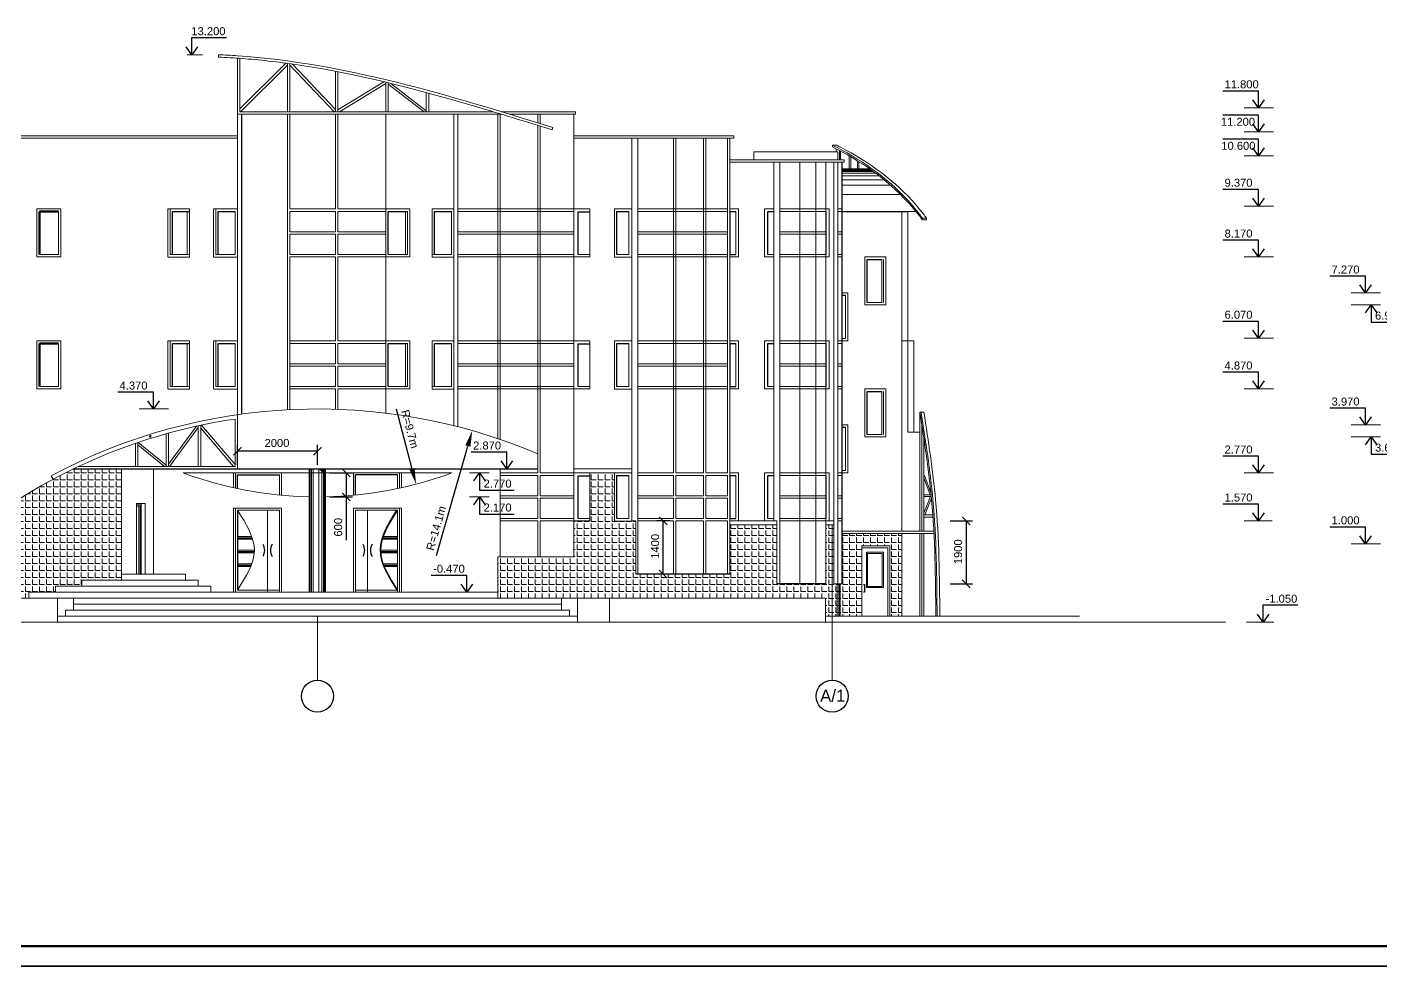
# Model space of a CAD drawing. Header units: millimetres. Extents: x -273 to 3634, y 3015 to 4572.
# Drawn here: x -72.1 to 266.4, y 3976.2 to 4212.7 of the extents above; entities that cross this region are included whole.
import ezdxf

# ---------------------------------------------------------------- set-up
doc = ezdxf.new("R2010")
doc.units = ezdxf.units.MM
doc.layers.add('@', color=250, linetype='Continuous', lineweight=60)
doc.styles.get("Standard").update_dxf_attribs({"font": 'arial.ttf', "height": 2})
doc.dimstyles.new('ISO-25', dxfattribs={"dimtxt": 2, "dimasz": 2, "dimexe": 1.6, "dimexo": 1, "dimgap": 1, "dimtad": 1, "dimdsep": 46, "dimtxsty": 'Standard', "dimblk": 'ARCHTICK', "dimcen": 2, "dimadec": 0, "dimazin": 0, "dimtfac": 1, "dimtmove": 0, "dimatfit": 3, "dimfxl": 1, "dimarcsym": 0})
pattern_1 = [(0, (-402.5253, 3013.3849), (0, 1.74625), [1.27, -0.47625]), (90, (-402.5253, 3013.3849), (-1.74625, 1e-16), [1.27, -0.47625])]

# ---------------------------------------------------------------- blocks, each defined once
blk = doc.blocks.new('_ArchTick')
at = {"color": 0, "linetype": 'ByBlock', "lineweight": 15, "const_width": 0.15}
blk.add_lwpolyline([(-0.5, -0.5), (0.5, 0.5)], dxfattribs=at)
blk = doc.blocks.new('*D56')
at = {"layer": '@', "color": 0, "lineweight": -2, "transparency": 16777216}
for p, q in [((-19.48, 4103.25), (-19.48, 4108.3)), ((0.52, 4106.7), (-19.48, 4106.7)), ((0.52, 4103.25), (0.52, 4108.3))]:
    blk.add_line(p, q, dxfattribs=at)
at = {"layer": 'Defpoints', "color": 0, "lineweight": 15, "transparency": 16777216}
for p in [(-19.48, 4106.7), (-19.48, 4102.25), (0.52, 4102.25)]:
    blk.add_point(p, dxfattribs=at)
at = {"layer": '@', "color": 0, "lineweight": -2, "transparency": 16777216, "xscale": 2, "yscale": 2, "zscale": 2, "rotation": 180}
blk.add_blockref('_ArchTick', (-19.48, 4106.7), dxfattribs=at)
at = {"layer": '@', "color": 0, "lineweight": -2, "transparency": 16777216, "xscale": 2, "yscale": 2, "zscale": 2}
blk.add_blockref('_ArchTick', (0.52, 4106.7), dxfattribs=at)
at = {"layer": '@', "color": 0, "lineweight": 15, "transparency": 16777216, "insert": (-9.59, 4108.73), "char_height": 2, "attachment_point": 5}
blk.add_mtext('2000', dxfattribs=at)
blk = doc.blocks.new('*D57')
at = {"layer": '@', "color": 0, "lineweight": -2, "transparency": 16777216}
for p, q in [((158.73, 4089.25), (164.31, 4089.25)), ((162.71, 4089.25), (162.71, 4073.55)), ((158.73, 4073.55), (164.31, 4073.55))]:
    blk.add_line(p, q, dxfattribs=at)
at = {"layer": 'Defpoints', "color": 0, "lineweight": 15, "transparency": 16777216}
for p in [(157.73, 4089.25), (157.73, 4073.55), (162.71, 4073.55)]:
    blk.add_point(p, dxfattribs=at)
at = {"layer": '@', "color": 0, "lineweight": -2, "transparency": 16777216, "xscale": 2, "yscale": 2, "zscale": 2}
for p, rotation in [((162.71, 4089.25), 90), ((162.71, 4073.55), 270)]:
    blk.add_blockref('_ArchTick', p, dxfattribs=dict(at, rotation=rotation))
at = {"layer": '@', "color": 0, "lineweight": 15, "transparency": 16777216, "insert": (160.69, 4081.54), "char_height": 2, "attachment_point": 5, "rotation": 90}
blk.add_mtext('1900', dxfattribs=at)
blk = doc.blocks.new('*D58')
at = {"layer": '@', "color": 0, "lineweight": -2, "transparency": 16777216}
for p, q in [((88.52, 4089.25), (85.36, 4089.25)), ((86.96, 4075.95), (86.96, 4089.25)), ((88.52, 4075.95), (85.36, 4075.95))]:
    blk.add_line(p, q, dxfattribs=at)
at = {"layer": 'Defpoints', "color": 0, "lineweight": 15, "transparency": 16777216}
for p in [(86.96, 4089.25), (89.52, 4089.25), (89.52, 4075.95)]:
    blk.add_point(p, dxfattribs=at)
at = {"layer": '@', "color": 0, "lineweight": -2, "transparency": 16777216, "xscale": 2, "yscale": 2, "zscale": 2}
for p, rotation in [((86.96, 4089.25), 90), ((86.96, 4075.95), 270)]:
    blk.add_blockref('_ArchTick', p, dxfattribs=dict(at, rotation=rotation))
at = {"layer": '@', "color": 0, "lineweight": 15, "transparency": 16777216, "insert": (84.94, 4082.89), "char_height": 2, "attachment_point": 5, "rotation": 90}
blk.add_mtext('1400', dxfattribs=at)
blk = doc.blocks.new('*D59')
at = {"layer": '@', "color": 0, "lineweight": -2, "transparency": 16777216}
for p, q in [((3.52, 4101.25), (9.33, 4101.25)), ((7.73, 4101.25), (7.73, 4095.27)), ((3.52, 4095.27), (9.33, 4095.27)), ((7.73, 4095.27), (7.73, 4084.46))]:
    blk.add_line(p, q, dxfattribs=at)
at = {"layer": 'Defpoints', "color": 0, "lineweight": 15, "transparency": 16777216}
for p in [(2.52, 4101.25), (7.73, 4101.25), (2.52, 4095.27)]:
    blk.add_point(p, dxfattribs=at)
at = {"layer": '@', "color": 0, "lineweight": -2, "transparency": 16777216, "xscale": 2, "yscale": 2, "zscale": 2}
for p, rotation in [((7.73, 4101.25), 90), ((7.73, 4095.27), 270)]:
    blk.add_blockref('_ArchTick', p, dxfattribs=dict(at, rotation=rotation))
at = {"layer": '@', "color": 0, "lineweight": 15, "transparency": 16777216, "insert": (5.71, 4087.67), "char_height": 2, "attachment_point": 5, "rotation": 90}
blk.add_mtext('600', dxfattribs=at)
blk = doc.blocks.new('*D60')
at = {"layer": '@', "color": 0, "lineweight": -2, "transparency": 16777216}
blk.add_line((20.23, 4117.25), (24.16, 4102.3), dxfattribs=at)
at = {"layer": '@', "color": 0, "lineweight": 15, "transparency": 16777216}
blk.add_solid([(24.8, 4102.47), (23.51, 4102.13), (25.18, 4098.43)], dxfattribs=at)
at = {"layer": 'Defpoints', "color": 0, "lineweight": 15, "transparency": 16777216}
for p in [(0.52, 4192.25), (25.18, 4098.43)]:
    blk.add_point(p, dxfattribs=at)
at = {"layer": '@', "color": 0, "lineweight": 15, "transparency": 16777216, "insert": (23.64, 4112.22), "char_height": 2, "attachment_point": 5, "rotation": 284.725}
blk.add_mtext('R=9.7m', dxfattribs=at)
blk = doc.blocks.new('*D61')
at = {"layer": '@', "color": 0, "lineweight": -2, "transparency": 16777216}
blk.add_line((30.32, 4080.63), (38.13, 4107.98), dxfattribs=at)
at = {"layer": '@', "color": 0, "lineweight": 15, "transparency": 16777216}
blk.add_solid([(37.49, 4108.16), (38.77, 4107.8), (39.23, 4111.83)], dxfattribs=at)
at = {"layer": 'Defpoints', "color": 0, "lineweight": 15, "transparency": 16777216}
for p in [(39.23, 4111.83), (0.52, 3976.25)]:
    blk.add_point(p, dxfattribs=at)
at = {"layer": '@', "color": 0, "lineweight": 15, "transparency": 16777216, "insert": (30.18, 4087.44), "char_height": 2, "attachment_point": 5, "rotation": 74.0658}
blk.add_mtext('R=14.1m', dxfattribs=at)

msp = doc.modelspace()

# ---------------------------------------------------------------- hatches: boundary and pattern name
at = {"layer": '@', "lineweight": 15}
h = msp.add_hatch(dxfattribs=at)
h.set_pattern_fill('ANGLE', color=0, scale=0.25, style=0)
h.set_pattern_definition(pattern_1)
h.paths.add_polyline_path([(-64.995, 4072.945), (-58.343, 4072.945), (-58.343, 4074.445), (-48.48, 4074.445), (-48.48, 4102.245), (-60.505, 4102.245, 0.0642343), (-90.483, 4082.634), (-90.483, 4090.621, 0.0239454), (-98.483, 4082.168), (-98.483, 4091.169, 0.020428), (-104.483, 4083.256), (-104.483, 4069.945), (-71.646, 4069.945), (-71.646, 4071.445), (-64.995, 4071.445)])
h = msp.add_hatch(color=0, dxfattribs=at)
edge = h.paths.add_edge_path()
edge.add_line((-1.28, 4102.245), (-1.48, 4102.245))
edge.add_line((-1.48, 4102.245), (-1.48, 4101.948))
edge.add_spline(control_points=[(-1.48, 4101.948), (-1.413, 4101.97), (-1.346, 4101.991), (-1.28, 4102.012)], knot_values=[0.4152821, 0.4152821, 0.4152821, 0.4152821, 0.6119041, 0.6119041, 0.6119041, 0.6119041], degree=3, periodic=0)
edge.add_line((-1.28, 4102.012), (-1.28, 4102.245))
edge = h.paths.add_edge_path()
edge.add_spline(control_points=[(-1.28, 4102.012), (-1.18, 4102.043), (-1.079, 4102.073), (-0.98, 4102.101)], knot_values=[0.6119041, 0.6119041, 0.6119041, 0.6119041, 0.9085958, 0.9085958, 0.9085958, 0.9085958], degree=3, periodic=0)
edge.add_line((-0.98, 4102.101), (-0.98, 4102.245))
edge.add_line((-0.98, 4102.245), (-1.28, 4102.245))
edge.add_line((-1.28, 4102.245), (-1.28, 4102.012))
edge = h.paths.add_edge_path()
edge.add_spline(control_points=[(-0.98, 4102.101), (-0.755, 4102.163), (-0.532, 4102.214), (-0.314, 4102.245)], knot_values=[0.9085958, 0.9085958, 0.9085958, 0.9085958, 1.5795492, 1.5795492, 1.5795492, 1.5795492], degree=3, periodic=0)
edge.add_line((-0.314, 4102.245), (-0.98, 4102.245))
edge.add_line((-0.98, 4102.245), (-0.98, 4102.101))
edge = h.paths.add_edge_path()
edge.add_spline(control_points=[(0.52, 4102.245), (1.06, 4102.15), (1.55, 4101.834), (2.02, 4101.427)], knot_values=[2.4636967, 2.4636967, 2.4636967, 2.4636967, 4.2491977, 4.2491977, 4.2491977, 4.2491977], degree=3, periodic=0)
edge.add_line((2.02, 4101.427), (2.02, 4102.245))
edge.add_line((2.02, 4102.245), (0.52, 4102.245))
edge = h.paths.add_edge_path()
edge.add_spline(control_points=[(2.02, 4101.427), (2.121, 4101.339), (2.221, 4101.248), (2.32, 4101.153)], knot_values=[4.2491977, 4.2491977, 4.2491977, 4.2491977, 4.6326566, 4.6326566, 4.6326566, 4.6326566], degree=3, periodic=0)
edge.add_line((2.32, 4101.153), (2.32, 4102.245))
edge.add_line((2.32, 4102.245), (2.02, 4102.245))
edge.add_line((2.02, 4102.245), (2.02, 4101.427))
edge = h.paths.add_edge_path()
edge.add_spline(control_points=[(2.32, 4101.153), (2.387, 4101.089), (2.454, 4101.024), (2.52, 4100.958)], knot_values=[4.6326566, 4.6326566, 4.6326566, 4.6326566, 4.8913365, 4.8913365, 4.8913365, 4.8913365], degree=3, periodic=0)
edge.add_line((2.52, 4100.958), (2.52, 4102.245))
edge.add_line((2.52, 4102.245), (2.32, 4102.245))
edge.add_line((2.32, 4102.245), (2.32, 4101.153))
h = msp.add_hatch(dxfattribs=at)
h.set_pattern_fill('ANGLE', color=0, scale=0.25, style=0)
h.set_pattern_definition(pattern_1)
h.paths.add_polyline_path([(80.086, 4089.245), (79.12, 4089.245), (79.12, 4089.169), (74.791, 4089.169), (74.791, 4089.845), (74.791, 4101.245), (68.62, 4101.245), (68.62, 4100.545), (68.62, 4089.845), (68.62, 4089.245), (64.62, 4089.245), (64.62, 4080.245), (45.62, 4080.245), (45.62, 4069.945), (127.52, 4069.945), (127.52, 4065.445), (129.192, 4065.445), (129.192, 4073.545), (129.192, 4088.245), (127.62, 4088.245), (127.62, 4073.545), (116.12, 4073.545), (115.356, 4073.545), (115.356, 4088.245), (114.62, 4088.245), (112.322, 4088.245), (105.783, 4088.245), (103.62, 4088.245), (103.62, 4075.945), (80.62, 4075.945), (80.086, 4075.945)])
h.paths.add_polyline_path([(130.494, 4073.545), (129.62, 4073.545), (129.62, 4088.245), (129.192, 4088.245), (129.192, 4073.545), (129.192, 4065.445), (130.494, 4065.445)])
h.paths.add_polyline_path([(130.877, 4073.545), (130.494, 4073.545), (130.494, 4065.445), (130.877, 4065.445)])
h.paths.add_polyline_path([(131.043, 4073.545), (130.877, 4073.545), (130.877, 4065.445), (131.043, 4065.445)])
h.paths.add_polyline_path([(131.143, 4073.545), (131.043, 4073.545), (131.043, 4065.445), (131.143, 4065.445)])
h = msp.add_hatch(dxfattribs=at)
h.set_pattern_fill('ANGLE', color=0, scale=0.25, style=0)
h.set_pattern_definition(pattern_1)
h.paths.add_polyline_path([(146.62, 4086.126), (131.62, 4086.126), (131.62, 4073.545), (131.143, 4073.545), (131.143, 4065.445), (136.62, 4065.445), (136.62, 4082.984), (143.62, 4082.984), (143.62, 4065.445), (146.62, 4065.445)])

# ---------------------------------------------------------------- linework, layer by layer
at = {"layer": '@', "color": 0, "lineweight": 15}
for p, q in [((-28.206, 4205.819), (-32.046, 4205.819)), ((-24.223, 4205.819), (-24.223, 4205.219)), ((-19.48, 4190.945), (-19.48, 4204.943)), ((-18.88, 4191.545), (-18.88, 4204.901)), ((-18.88, 4192.247), (-7.344, 4203.702)), ((-6.98, 4191.545), (-6.98, 4203.652)), ((-6.38, 4191.545), (-6.38, 4203.57)), ((-18.674, 4191.545), (-6.98, 4203.157)), ((-6.38, 4203.213), (4.676, 4191.545)), ((-5.722, 4203.477), (5.02, 4192.14)), ((5.02, 4191.545), (5.02, 4201.672)), ((5.62, 4191.545), (5.62, 4201.556)), ((5.62, 4192.046), (17.091, 4199.067)), ((6.014, 4191.545), (17.62, 4198.649)), ((17.62, 4191.545), (17.62, 4198.941)), ((18.22, 4191.545), (18.22, 4198.796)), ((18.22, 4198.449), (27.213, 4191.545)), ((18.838, 4198.646), (27.743, 4191.81)), ((27.743, 4191.545), (27.743, 4196.358)), ((28.343, 4191.545), (28.343, 4196.196)), ((-19.48, 4190.945), (46.497, 4190.945)), ((-19.48, 4115.82), (-19.48, 4190.945)), ((-18.88, 4191.545), (44.511, 4191.545)), ((-6.98, 4117.046), (-6.98, 4190.945)), ((-6.38, 4167.245), (-6.38, 4190.945)), ((5.02, 4167.245), (5.02, 4190.945)), ((5.62, 4167.245), (5.62, 4190.945)), ((17.62, 4116.205), (17.62, 4190.945)), ((34.62, 4190.945), (34.62, 4113.06)), ((35.62, 4190.945), (35.62, 4112.807)), ((45.62, 4190.945), (45.62, 4109.838)), ((46.22, 4190.945), (46.22, 4109.634)), ((46.586, 4191.545), (64.998, 4191.545)), ((48.559, 4190.945), (64.998, 4190.945)), ((55.62, 4190.945), (55.62, 4188.773)), ((56.22, 4190.945), (56.22, 4188.587)), ((64.62, 4190.945), (64.62, 4089.245)), ((64.998, 4190.945), (64.998, 4191.545)), ((239.539, 4192.545), (232.204, 4192.545)), ((55.62, 4188.145), (55.62, 4101.245)), ((56.22, 4187.959), (56.22, 4101.245)), ((59.375, 4187.609), (59.183, 4187.041)), ((-130.016, 4185.545), (-19.48, 4185.545)), ((-130.016, 4184.945), (-19.48, 4184.945)), ((64.62, 4185.545), (104.62, 4185.545)), ((104.62, 4184.945), (64.62, 4184.945)), ((79.12, 4089.245), (79.12, 4184.945)), ((80.62, 4075.945), (80.62, 4184.945)), ((89.52, 4184.945), (89.52, 4101.245)), ((90.12, 4184.945), (90.12, 4101.245)), ((97.02, 4184.945), (97.02, 4101.245)), ((97.62, 4184.945), (97.62, 4101.245)), ((103.02, 4184.945), (103.02, 4101.245)), ((103.62, 4184.945), (103.62, 4089.245)), ((104.62, 4185.545), (104.62, 4184.945)), ((239.539, 4186.545), (232.204, 4186.545)), ((130.62, 4181.545), (109.62, 4181.545)), ((109.62, 4181.545), (109.62, 4179.545)), ((129.317, 4182.751), (129.317, 4183.174)), ((129.317, 4183.174), (130.334, 4183.174)), ((130.23, 4181.545), (130.23, 4182.279)), ((130.62, 4179.545), (130.62, 4181.545)), ((130.998, 4179.545), (130.998, 4181.877)), ((131.312, 4179.545), (131.312, 4181.711)), ((133.459, 4180.52), (133.459, 4177.297)), ((133.84, 4180.299), (133.84, 4177.297)), ((239.539, 4180.545), (232.204, 4180.545)), ((103.62, 4179.545), (131.62, 4179.545)), ((103.62, 4178.945), (131.62, 4178.945)), ((114.62, 4178.945), (114.62, 4089.245)), ((116.12, 4178.945), (116.12, 4073.545)), ((121.12, 4178.945), (121.12, 4073.545)), ((125.12, 4178.945), (125.12, 4073.545)), ((127.62, 4178.945), (127.62, 4073.545)), ((129.62, 4178.945), (129.62, 4073.545)), ((130.62, 4178.945), (130.62, 4073.545)), ((131.62, 4179.545), (132.242, 4179.545)), ((131.62, 4178.945), (132.242, 4178.945)), ((131.62, 4177.241), (138.605, 4177.241)), ((131.62, 4177.183), (138.687, 4177.183)), ((131.62, 4177.088), (138.822, 4177.088)), ((131.62, 4176.983), (138.97, 4176.983)), ((131.62, 4176.84), (139.17, 4176.84)), ((131.62, 4176.59), (139.515, 4176.59)), ((132.242, 4179.545), (132.242, 4178.945)), ((135.499, 4179.297), (135.499, 4177.297)), ((135.88, 4179.058), (135.88, 4177.297)), ((131.62, 4176.208), (140.034, 4176.208)), ((131.62, 4175.549), (140.905, 4175.549)), ((131.62, 4174.55), (142.166, 4174.55)), ((131.62, 4173.17), (143.802, 4173.17)), ((131.62, 4170.879), (146.269, 4170.879)), ((-69.586, 4155.245), (-69.586, 4167.245)), ((-69.586, 4167.245), (-63.586, 4167.245)), ((-64.186, 4155.845), (-64.186, 4166.645)), ((-63.586, 4155.245), (-63.586, 4167.245)), ((-36.88, 4155.245), (-36.88, 4167.245)), ((-36.88, 4167.245), (-31.48, 4167.245)), ((-36.88, 4167.245), (-31.48, 4167.245)), ((-36.28, 4155.845), (-36.28, 4167.245)), ((-32.08, 4155.845), (-32.08, 4166.645)), ((-31.48, 4167.245), (-31.48, 4155.169)), ((-25.48, 4167.245), (-19.48, 4167.245)), ((-25.48, 4167.245), (-19.48, 4167.245)), ((-25.48, 4155.245), (-25.48, 4167.245)), ((-24.88, 4155.845), (-24.88, 4167.245)), ((-20.08, 4155.845), (-20.08, 4166.645)), ((-6.38, 4167.245), (5.02, 4167.245)), ((-6.38, 4166.645), (5.02, 4166.645)), ((-6.38, 4161.545), (-6.38, 4166.645)), ((5.02, 4161.545), (5.02, 4166.645)), ((5.62, 4167.245), (17.62, 4167.245)), ((5.62, 4166.645), (17.62, 4166.645)), ((5.62, 4161.545), (5.62, 4166.645)), ((17.62, 4167.245), (23.62, 4167.245)), ((22.576, 4166.645), (22.576, 4155.845)), ((23.02, 4155.845), (23.02, 4166.645)), ((23.62, 4155.245), (23.62, 4167.245)), ((29.22, 4155.845), (29.22, 4167.245)), ((29.22, 4167.245), (34.62, 4167.245)), ((29.22, 4167.245), (34.62, 4167.245)), ((34.02, 4155.845), (34.02, 4166.645)), ((35.62, 4167.245), (64.62, 4167.245)), ((35.62, 4166.645), (64.62, 4166.645)), ((64.62, 4167.245), (68.62, 4167.245)), ((68.62, 4166.545), (68.62, 4167.245)), ((68.62, 4155.845), (68.62, 4166.545)), ((74.791, 4155.845), (74.791, 4167.245)), ((74.791, 4167.245), (79.12, 4167.245)), ((74.791, 4167.245), (79.12, 4167.245)), ((78.411, 4166.645), (78.411, 4155.845)), ((80.62, 4167.245), (103.02, 4167.245)), ((80.62, 4166.645), (103.02, 4166.645)), ((103.62, 4167.245), (105.783, 4167.245)), ((105.096, 4166.645), (105.096, 4155.845)), ((105.783, 4167.245), (105.783, 4155.245)), ((112.322, 4167.245), (112.322, 4155.245)), ((114.62, 4167.245), (112.322, 4167.245)), ((127.62, 4167.245), (116.12, 4167.245)), ((127.62, 4166.645), (116.12, 4166.645)), ((127.62, 4167.245), (128.444, 4167.245)), ((128.444, 4167.245), (128.444, 4155.245)), ((131.62, 4167.245), (130.62, 4167.245)), ((131.62, 4166.645), (130.62, 4166.645)), ((131.62, 4166.645), (146.62, 4166.645)), ((146.62, 4166.645), (146.62, 4086.726)), ((146.62, 4166.645), (148.12, 4166.645)), ((148.12, 4166.645), (148.12, 4134.245)), ((148.12, 4166.645), (150.12, 4166.645)), ((239.539, 4167.945), (232.204, 4167.945)), ((151.777, 4164.525), (151.777, 4164.948)), ((151.777, 4164.948), (152.794, 4164.948)), ((152.794, 4164.525), (151.777, 4164.525)), ((152.794, 4164.948), (152.794, 4164.525)), ((-6.38, 4161.545), (5.02, 4161.545)), ((-6.38, 4160.945), (5.02, 4160.945)), ((-6.38, 4155.845), (-6.38, 4160.945)), ((5.02, 4155.845), (5.02, 4160.945)), ((5.62, 4161.545), (17.62, 4161.545)), ((5.62, 4160.945), (17.62, 4160.945)), ((5.62, 4155.845), (5.62, 4160.945)), ((35.62, 4161.545), (64.62, 4161.545)), ((35.62, 4160.945), (64.62, 4160.945)), ((80.62, 4161.545), (103.02, 4161.545)), ((80.62, 4160.945), (103.02, 4160.945)), ((116.12, 4161.545), (127.62, 4161.545)), ((116.12, 4160.945), (127.62, 4160.945)), ((130.62, 4161.545), (131.62, 4161.545)), ((130.62, 4160.945), (131.62, 4160.945)), ((-69.586, 4155.245), (-63.586, 4155.245)), ((-68.986, 4155.845), (-64.186, 4155.845)), ((-36.88, 4155.169), (-31.48, 4155.169)), ((-36.28, 4155.845), (-31.48, 4155.845)), ((-25.48, 4155.169), (-19.48, 4155.169)), ((-24.88, 4155.845), (-20.08, 4155.845)), ((-6.38, 4155.845), (5.02, 4155.845)), ((-6.38, 4117.077), (-6.38, 4155.245)), ((-6.38, 4155.245), (5.02, 4155.245)), ((5.02, 4134.245), (5.02, 4155.245)), ((5.62, 4155.845), (17.62, 4155.845)), ((5.62, 4155.245), (17.62, 4155.245)), ((5.62, 4134.245), (5.62, 4155.245)), ((17.62, 4155.245), (23.62, 4155.245)), ((18.22, 4155.845), (23.02, 4155.845)), ((29.22, 4155.845), (34.02, 4155.845)), ((29.22, 4155.845), (29.22, 4155.169)), ((29.22, 4155.169), (34.62, 4155.169)), ((35.62, 4155.845), (64.62, 4155.845)), ((35.62, 4155.245), (64.62, 4155.245)), ((64.62, 4155.245), (68.62, 4155.245)), ((68.62, 4155.845), (65.62, 4155.845)), ((68.62, 4155.845), (68.62, 4155.245)), ((74.791, 4155.845), (74.791, 4155.169)), ((74.791, 4155.169), (79.12, 4155.169)), ((75.391, 4155.845), (78.411, 4155.845)), ((80.62, 4155.845), (103.02, 4155.845)), ((80.62, 4155.245), (103.02, 4155.245)), ((103.62, 4155.245), (105.783, 4155.245)), ((114.62, 4155.245), (112.322, 4155.245)), ((114.62, 4155.845), (113.032, 4155.845)), ((127.62, 4155.845), (116.12, 4155.845)), ((127.62, 4155.245), (116.12, 4155.245)), ((128.444, 4155.245), (127.62, 4155.245)), ((131.62, 4155.845), (130.62, 4155.845)), ((131.62, 4155.245), (130.62, 4155.245)), ((137.393, 4143.245), (137.393, 4155.245)), ((137.393, 4155.245), (142.651, 4155.245)), ((141.638, 4154.645), (141.638, 4143.845)), ((142.051, 4143.845), (142.051, 4154.645)), ((142.651, 4143.245), (142.651, 4155.245)), ((239.539, 4155.245), (232.204, 4155.245)), ((133.12, 4146.245), (131.62, 4146.245)), ((133.12, 4134.245), (133.12, 4146.245)), ((258.963, 4146.245), (266.297, 4146.245)), ((132.52, 4134.845), (132.52, 4145.645)), ((137.393, 4143.245), (142.651, 4143.245)), ((137.993, 4143.845), (141.638, 4143.845)), ((258.963, 4143.245), (266.297, 4143.245)), ((-69.586, 4122.245), (-69.586, 4134.245)), ((-69.586, 4134.245), (-63.586, 4134.245)), ((-64.186, 4122.845), (-64.186, 4133.645)), ((-63.586, 4122.245), (-63.586, 4134.245)), ((-36.88, 4122.245), (-36.88, 4134.245)), ((-36.88, 4134.245), (-31.48, 4134.245)), ((-36.88, 4134.245), (-31.48, 4134.245)), ((-36.28, 4122.845), (-36.28, 4134.245)), ((-32.08, 4122.845), (-32.08, 4133.645)), ((-31.48, 4134.245), (-31.48, 4122.169)), ((-25.48, 4122.245), (-25.48, 4134.245)), ((-25.48, 4134.245), (-19.48, 4134.245)), ((-25.48, 4134.245), (-19.48, 4134.245)), ((-24.88, 4122.845), (-24.88, 4134.245)), ((-20.08, 4122.845), (-20.08, 4133.645)), ((-6.38, 4134.245), (5.02, 4134.245)), ((-6.38, 4133.645), (5.02, 4133.645)), ((-6.38, 4128.545), (-6.38, 4133.645)), ((5.02, 4128.545), (5.02, 4133.645)), ((5.02, 4128.545), (5.02, 4133.645)), ((5.62, 4134.245), (17.62, 4134.245)), ((5.62, 4128.545), (5.62, 4133.645)), ((5.62, 4133.645), (17.62, 4133.645)), ((5.62, 4128.545), (5.62, 4133.645)), ((17.62, 4134.245), (23.62, 4134.245)), ((22.576, 4133.645), (22.576, 4122.845)), ((23.02, 4122.845), (23.02, 4133.645)), ((23.62, 4122.245), (23.62, 4134.245)), ((29.22, 4122.845), (29.22, 4134.245)), ((29.22, 4134.245), (34.62, 4134.245)), ((29.22, 4134.245), (34.62, 4134.245)), ((34.02, 4122.845), (34.02, 4133.645)), ((35.62, 4134.245), (64.62, 4134.245)), ((35.62, 4133.645), (64.62, 4133.645)), ((64.62, 4134.245), (68.62, 4134.245)), ((68.62, 4133.545), (68.62, 4134.245)), ((68.62, 4122.845), (68.62, 4133.545)), ((74.791, 4122.845), (74.791, 4134.245)), ((74.791, 4134.245), (79.12, 4134.245)), ((74.791, 4134.245), (79.12, 4134.245)), ((78.411, 4133.645), (78.411, 4122.845)), ((80.62, 4134.245), (103.02, 4134.245)), ((80.62, 4133.645), (103.02, 4133.645)), ((103.62, 4134.245), (105.783, 4134.245)), ((105.096, 4133.645), (105.096, 4122.845)), ((105.783, 4134.245), (105.783, 4122.245)), ((112.322, 4134.245), (112.322, 4122.245)), ((114.62, 4134.245), (112.322, 4134.245)), ((127.62, 4134.245), (116.12, 4134.245)), ((127.62, 4133.645), (116.12, 4133.645)), ((127.62, 4134.245), (128.444, 4134.245)), ((128.444, 4134.245), (128.444, 4122.245)), ((131.62, 4134.245), (130.62, 4134.245)), ((131.62, 4133.645), (130.62, 4133.645)), ((131.62, 4134.845), (132.52, 4134.845)), ((131.62, 4134.245), (133.12, 4134.245)), ((148.12, 4134.245), (146.62, 4134.245)), ((148.12, 4111.445), (148.12, 4134.245)), ((148.12, 4134.245), (149.62, 4134.245)), ((149.62, 4134.245), (149.62, 4111.445)), ((239.539, 4134.945), (232.204, 4134.945)), ((-6.38, 4128.545), (5.02, 4128.545)), ((-6.38, 4127.945), (5.02, 4127.945)), ((-6.38, 4122.845), (-6.38, 4127.945)), ((5.02, 4122.845), (5.02, 4127.945)), ((5.02, 4122.845), (5.02, 4127.945)), ((5.62, 4128.545), (17.62, 4128.545)), ((5.62, 4122.845), (5.62, 4127.945)), ((5.62, 4127.945), (17.62, 4127.945)), ((5.62, 4122.845), (5.62, 4127.945)), ((35.62, 4128.545), (64.62, 4128.545)), ((35.62, 4127.945), (64.62, 4127.945)), ((80.62, 4128.545), (103.02, 4128.545)), ((80.62, 4127.945), (103.02, 4127.945)), ((116.12, 4128.545), (127.62, 4128.545)), ((116.12, 4127.945), (127.62, 4127.945)), ((130.62, 4128.545), (131.62, 4128.545)), ((130.62, 4127.945), (131.62, 4127.945)), ((-68.986, 4122.845), (-64.186, 4122.845)), ((-36.28, 4122.845), (-31.48, 4122.845)), ((-24.88, 4122.845), (-20.08, 4122.845)), ((-6.38, 4122.845), (5.02, 4122.845)), ((5.62, 4122.845), (17.62, 4122.845)), ((18.22, 4122.845), (23.02, 4122.845)), ((29.22, 4122.845), (34.02, 4122.845)), ((29.22, 4122.845), (29.22, 4122.169)), ((35.62, 4122.845), (64.62, 4122.845)), ((68.62, 4122.845), (65.62, 4122.845)), ((68.62, 4122.845), (68.62, 4122.245)), ((74.791, 4122.845), (74.791, 4122.169)), ((75.391, 4122.845), (78.411, 4122.845)), ((80.62, 4122.845), (103.02, 4122.845)), ((114.62, 4122.845), (113.032, 4122.845)), ((127.62, 4122.845), (116.12, 4122.845)), ((131.62, 4122.845), (130.62, 4122.845)), ((-69.586, 4122.245), (-63.586, 4122.245)), ((-36.88, 4122.169), (-31.48, 4122.169)), ((-25.48, 4122.169), (-19.48, 4122.169)), ((-6.38, 4122.245), (5.02, 4122.245)), ((5.02, 4117.174), (5.02, 4122.245)), ((5.62, 4117.153), (5.62, 4122.245)), ((5.62, 4122.245), (17.62, 4122.245)), ((17.62, 4122.245), (23.62, 4122.245)), ((29.22, 4122.169), (34.62, 4122.169)), ((35.62, 4122.245), (64.62, 4122.245)), ((64.62, 4122.245), (68.62, 4122.245)), ((74.791, 4122.169), (79.12, 4122.169)), ((80.62, 4122.245), (103.02, 4122.245)), ((103.62, 4122.245), (105.783, 4122.245)), ((114.62, 4122.245), (112.322, 4122.245)), ((127.62, 4122.245), (116.12, 4122.245)), ((128.444, 4122.245), (127.62, 4122.245)), ((131.62, 4122.245), (130.62, 4122.245)), ((137.393, 4122.245), (142.651, 4122.245)), ((137.393, 4110.245), (137.393, 4122.245)), ((141.638, 4121.645), (141.638, 4110.845)), ((142.051, 4110.845), (142.051, 4121.645)), ((142.651, 4110.245), (142.651, 4122.245)), ((239.539, 4122.245), (232.204, 4122.245)), ((-36.701, 4117.245), (-44.035, 4117.245)), ((-19.48, 4115.82), (-19.48, 4102.245)), ((151.12, 4116.445), (151.12, 4086.726)), ((152.12, 4116.445), (151.12, 4116.445)), ((-36.722, 4103.432), (-29.697, 4112.946)), ((-36.447, 4102.845), (-29.254, 4112.588)), ((-29.254, 4113.043), (-29.254, 4102.845)), ((-28.654, 4113.172), (-28.654, 4102.845)), ((-28.654, 4112.456), (-20.488, 4102.845)), ((-28.461, 4113.213), (-20.08, 4103.349)), ((-20.08, 4114.722), (-20.08, 4102.845)), ((133.12, 4113.245), (131.62, 4113.245)), ((132.52, 4101.845), (132.52, 4112.645)), ((133.12, 4101.245), (133.12, 4113.245)), ((151.62, 4113.228), (151.62, 4086.726)), ((258.963, 4113.245), (266.297, 4113.245)), ((-44.366, 4108.855), (-44.366, 4102.845)), ((-44.297, 4108.878), (-37.322, 4103.178)), ((-37.322, 4111.034), (-37.322, 4102.845)), ((-36.722, 4111.201), (-36.722, 4102.845)), ((137.393, 4110.245), (142.651, 4110.245)), ((137.993, 4110.845), (141.638, 4110.845)), ((151.12, 4111.445), (148.12, 4111.445)), ((152.12, 4109.951), (152.12, 4086.726)), ((258.963, 4110.245), (266.297, 4110.245)), ((-44.966, 4108.65), (-44.966, 4102.845)), ((-44.366, 4108.295), (-37.698, 4102.845)), ((-59.25, 4102.845), (-20.08, 4102.845)), ((-48.48, 4102.245), (-48.48, 4074.445)), ((-40.48, 4102.245), (-40.48, 4075.945)), ((-1.28, 4071.445), (-1.28, 4102.245)), ((-0.98, 4071.445), (-0.98, 4102.245)), ((-0.58, 4071.445), (-0.58, 4102.245)), ((0.895, 4071.445), (0.895, 4102.245)), ((1.62, 4071.445), (1.62, 4102.245)), ((2.02, 4071.445), (2.02, 4102.245)), ((2.32, 4071.445), (2.32, 4102.245)), ((46.22, 4102.245), (46.22, 4080.245)), ((68.62, 4102.245), (64.62, 4102.245)), ((68.62, 4102.245), (74.791, 4102.245)), ((74.791, 4102.245), (79.12, 4102.245)), ((-66.033, 4100.551), (-65.54, 4099.68)), ((34.106, 4101.245), (-33.066, 4101.245)), ((-20.48, 4097.546), (-20.48, 4101.245)), ((-19.98, 4097.436), (-19.98, 4101.245)), ((-8.98, 4095.712), (-8.98, 4100.745)), ((-8.48, 4095.664), (-8.48, 4101.245)), ((9.52, 4095.664), (9.52, 4101.245)), ((20.52, 4097.33), (20.52, 4100.745)), ((21.02, 4097.436), (21.02, 4101.245)), ((21.52, 4097.546), (21.52, 4101.245)), ((38.503, 4101.245), (43.451, 4101.245)), ((55.62, 4101.245), (46.22, 4101.245)), ((46.22, 4100.645), (55.62, 4100.645)), ((55.62, 4100.645), (55.62, 4095.545)), ((68.62, 4101.245), (56.22, 4101.245)), ((56.22, 4100.645), (64.62, 4100.645)), ((56.22, 4100.645), (56.22, 4095.545)), ((68.62, 4100.545), (68.62, 4101.245)), ((68.62, 4101.245), (74.791, 4101.245)), ((68.62, 4089.845), (68.62, 4100.545)), ((74.791, 4089.845), (74.791, 4101.245)), ((74.791, 4101.245), (79.12, 4101.245)), ((74.791, 4101.245), (79.12, 4101.245)), ((78.411, 4100.645), (78.411, 4089.845)), ((89.52, 4101.245), (80.62, 4101.245)), ((89.52, 4100.645), (80.62, 4100.645)), ((89.52, 4100.645), (89.52, 4095.545)), ((97.02, 4101.245), (90.12, 4101.245)), ((90.12, 4100.645), (90.12, 4095.545)), ((97.02, 4100.645), (90.12, 4100.645)), ((97.02, 4100.645), (97.02, 4095.545)), ((103.02, 4101.245), (97.62, 4101.245)), ((103.02, 4100.645), (97.62, 4100.645)), ((97.62, 4100.645), (97.62, 4095.545)), ((103.02, 4100.645), (103.02, 4095.545)), ((103.62, 4101.245), (105.783, 4101.245)), ((105.096, 4100.645), (105.096, 4089.845)), ((105.783, 4101.245), (105.783, 4089.245)), ((112.322, 4101.245), (112.322, 4089.245)), ((114.62, 4101.245), (112.322, 4101.245)), ((127.62, 4101.245), (116.12, 4101.245)), ((127.62, 4100.645), (116.12, 4100.645)), ((127.62, 4101.245), (128.444, 4101.245)), ((128.444, 4101.245), (128.444, 4089.245)), ((131.62, 4101.245), (130.62, 4101.245)), ((131.62, 4100.645), (130.62, 4100.645)), ((131.62, 4101.845), (132.52, 4101.845)), ((131.62, 4101.245), (133.12, 4101.245)), ((152.12, 4100.02), (153.68, 4095.766)), ((152.303, 4100.598), (153.902, 4096.239)), ((239.539, 4101.245), (232.204, 4101.245)), ((38.503, 4095.266), (43.451, 4095.266)), ((46.22, 4095.545), (55.62, 4095.545)), ((56.22, 4095.545), (64.62, 4095.545)), ((80.62, 4095.545), (89.52, 4095.545)), ((90.12, 4095.545), (97.02, 4095.545)), ((97.62, 4095.545), (103.02, 4095.545)), ((116.12, 4095.545), (127.62, 4095.545)), ((130.62, 4095.545), (131.62, 4095.545)), ((152.12, 4095.766), (153.949, 4095.766)), ((152.12, 4091.171), (153.79, 4095.374)), ((152.12, 4095.374), (153.987, 4095.374)), ((-42.51, 4093.583), (-44.746, 4093.583)), ((-44.746, 4093.583), (-44.746, 4075.945)), ((-43.81, 4093.283), (-44.746, 4093.283)), ((-44.11, 4092.983), (-44.746, 4092.983)), ((-44.11, 4075.945), (-44.11, 4092.983)), ((-43.81, 4075.945), (-43.81, 4093.283)), ((-43.51, 4075.945), (-43.51, 4093.583)), ((-42.51, 4075.945), (-42.51, 4093.583)), ((-20.48, 4092.445), (-20.48, 4071.445)), ((-8.48, 4092.445), (-20.48, 4092.445)), ((-19.98, 4092.445), (-19.98, 4071.445)), ((-8.98, 4091.945), (-19.48, 4091.945)), ((-11.98, 4071.445), (-11.98, 4091.945)), ((-8.98, 4071.445), (-8.98, 4091.945)), ((-8.48, 4071.445), (-8.48, 4092.445)), ((9.52, 4071.445), (9.52, 4092.445)), ((9.52, 4092.445), (21.52, 4092.445)), ((10.02, 4071.445), (10.02, 4091.945)), ((10.02, 4091.945), (20.52, 4091.945)), ((13.02, 4071.445), (13.02, 4091.945)), ((20.52, 4091.945), (20.52, 4071.445)), ((21.02, 4092.445), (21.02, 4071.445)), ((21.52, 4092.445), (21.52, 4071.445)), ((46.22, 4094.945), (55.62, 4094.945)), ((55.62, 4094.945), (55.62, 4089.845)), ((56.22, 4094.945), (64.62, 4094.945)), ((56.22, 4094.945), (56.22, 4089.845)), ((80.62, 4094.945), (89.52, 4094.945)), ((89.52, 4094.945), (89.52, 4089.845)), ((90.12, 4094.945), (90.12, 4089.845)), ((90.12, 4094.945), (97.02, 4094.945)), ((97.02, 4094.945), (97.02, 4089.845)), ((97.62, 4094.945), (103.02, 4094.945)), ((97.62, 4094.945), (97.62, 4089.845)), ((103.02, 4094.945), (103.02, 4089.845)), ((116.12, 4094.945), (127.62, 4094.945)), ((130.62, 4094.945), (131.62, 4094.945)), ((152.357, 4090.746), (154.027, 4094.956)), ((46.22, 4089.845), (55.62, 4089.845)), ((46.22, 4089.245), (55.62, 4089.245)), ((55.62, 4089.245), (55.62, 4080.245)), ((56.22, 4089.845), (64.62, 4089.845)), ((56.22, 4089.245), (56.22, 4080.245)), ((56.22, 4089.245), (68.62, 4089.245)), ((64.62, 4089.245), (64.62, 4080.245)), ((68.62, 4089.845), (65.62, 4089.845)), ((68.62, 4089.845), (68.62, 4089.245)), ((74.791, 4089.845), (74.791, 4089.169)), ((74.791, 4089.169), (79.12, 4089.169)), ((75.391, 4089.845), (78.411, 4089.845)), ((80.086, 4089.245), (79.12, 4089.245)), ((79.12, 4089.169), (79.12, 4089.245)), ((80.086, 4075.945), (80.086, 4089.245)), ((89.52, 4089.845), (80.62, 4089.845)), ((89.52, 4089.245), (80.62, 4089.245)), ((89.52, 4089.245), (89.52, 4075.945)), ((97.02, 4089.845), (90.12, 4089.845)), ((90.12, 4089.245), (90.12, 4075.945)), ((97.02, 4089.245), (90.12, 4089.245)), ((97.02, 4089.245), (97.02, 4075.945)), ((103.02, 4089.845), (97.62, 4089.845)), ((97.62, 4089.245), (97.62, 4075.945)), ((103.02, 4089.245), (97.62, 4089.245)), ((103.02, 4089.245), (103.02, 4075.945)), ((103.62, 4089.245), (103.62, 4075.945)), ((103.62, 4089.245), (105.783, 4089.245)), ((105.783, 4089.245), (112.322, 4089.245)), ((114.62, 4089.245), (112.322, 4089.245)), ((114.62, 4089.845), (113.032, 4089.845)), ((115.356, 4089.245), (114.62, 4089.245)), ((115.356, 4073.545), (115.356, 4089.245)), ((127.62, 4089.845), (116.12, 4089.845)), ((127.62, 4089.245), (116.12, 4089.245)), ((128.444, 4089.245), (127.62, 4089.245)), ((128.444, 4089.245), (129.62, 4089.245)), ((131.62, 4089.845), (130.62, 4089.845)), ((131.62, 4089.245), (130.62, 4089.245)), ((152.12, 4090.746), (154.375, 4090.746)), ((152.12, 4090.223), (154.412, 4090.223)), ((232.204, 4089.245), (239.23, 4089.245)), ((-19.48, 4085.37), (-15.905, 4085.37)), ((20.52, 4085.37), (16.945, 4085.37)), ((103.62, 4088.245), (105.783, 4088.245)), ((105.783, 4088.245), (112.322, 4088.245)), ((114.62, 4088.245), (112.322, 4088.245)), ((115.356, 4088.245), (114.62, 4088.245)), ((127.62, 4088.245), (129.192, 4088.245)), ((129.192, 4073.545), (129.192, 4088.245)), ((129.192, 4088.245), (129.62, 4088.245)), ((131.62, 4086.726), (154.624, 4086.726)), ((131.62, 4086.126), (154.655, 4086.126)), ((146.62, 4086.126), (146.62, 4065.445)), ((151.12, 4086.126), (151.12, 4065.445)), ((151.62, 4086.126), (151.62, 4065.445)), ((152.12, 4086.126), (152.12, 4065.445)), ((-19.48, 4081.945), (-15.235, 4081.945)), ((20.52, 4081.945), (16.275, 4081.945)), ((143.62, 4082.984), (136.62, 4082.984)), ((136.62, 4082.984), (136.62, 4065.445)), ((143.12, 4082.484), (136.62, 4082.484)), ((143.12, 4065.445), (143.12, 4082.484)), ((143.62, 4065.445), (143.62, 4082.984)), ((258.963, 4083.545), (266.297, 4083.545)), ((-19.48, 4078.52), (-15.889, 4078.52)), ((20.52, 4078.52), (16.929, 4078.52)), ((64.62, 4080.245), (45.62, 4080.245)), ((45.62, 4080.245), (45.62, 4069.945)), ((137.75, 4081.416), (137.75, 4072.576)), ((137.75, 4081.416), (142, 4081.416)), ((138.05, 4081.116), (141.7, 4081.116)), ((138.05, 4081.116), (138.05, 4072.876)), ((141.7, 4072.876), (141.7, 4081.116)), ((142, 4072.576), (142, 4081.416)), ((-48.48, 4075.945), (-40.48, 4075.945)), ((-32.48, 4075.945), (-40.48, 4075.945)), ((-32.48, 4075.945), (-32.48, 4074.445)), ((-64.995, 4071.445), (-64.995, 4072.945)), ((-64.995, 4072.945), (-26.09, 4072.945)), ((-58.343, 4072.945), (-58.343, 4074.445)), ((-58.343, 4074.445), (-29.285, 4074.445)), ((-29.285, 4074.445), (-29.285, 4072.945)), ((-26.09, 4072.945), (-26.09, 4071.445)), ((-8.98, 4071.945), (-19.48, 4071.945)), ((10.02, 4071.945), (20.52, 4071.945)), ((129.192, 4073.545), (129.192, 4065.445)), ((131.62, 4073.545), (129.62, 4073.545)), ((130.494, 4073.545), (130.494, 4065.445)), ((130.877, 4073.545), (130.877, 4065.445)), ((131.043, 4073.545), (131.043, 4065.445)), ((137.75, 4072.576), (142, 4072.576)), ((138.05, 4072.876), (141.7, 4072.876)), ((-126.48, 4069.945), (0.52, 4069.945)), ((-71.646, 4069.945), (-71.646, 4071.445)), ((-71.646, 4071.445), (45.62, 4071.445)), ((-64.48, 4063.945), (-64.48, 4069.945)), ((-60.48, 4066.945), (-60.48, 4069.945)), ((-60.48, 4068.445), (0.52, 4068.445)), ((127.52, 4069.945), (0.52, 4069.945)), ((61.52, 4068.445), (0.52, 4068.445)), ((61.52, 4066.945), (61.52, 4069.945)), ((65.52, 4063.945), (65.52, 4069.945)), ((73.52, 4063.945), (73.52, 4069.945)), ((127.52, 4063.945), (127.52, 4069.945)), ((-64.48, 4065.445), (-62.48, 4065.445)), ((-62.48, 4065.445), (-62.48, 4066.945)), ((-62.48, 4066.945), (-60.48, 4066.945)), ((-62.48, 4065.445), (63.52, 4065.445)), ((-60.48, 4066.945), (61.52, 4066.945)), ((0.52, 4065.445), (0.52, 4049.445)), ((63.52, 4066.945), (61.52, 4066.945)), ((63.52, 4065.445), (63.52, 4066.945)), ((65.52, 4065.445), (63.52, 4065.445)), ((127.52, 4065.445), (191.018, 4065.445)), ((129.192, 4065.445), (129.192, 4049.445)), ((-195.48, 4063.945), (227.52, 4063.945)), ((239.638, 4063.945), (232.809, 4063.945))]:
    msp.add_line(p, q, dxfattribs=at)
at = {"layer": '@', "color": 0, "lineweight": 30}
for p, q in [((-18.38, 4115.973), (-18.38, 4190.945)), ((131.62, 4178.945), (131.62, 4073.545)), ((131.62, 4177.297), (138.525, 4177.297)), ((-35.68, 4155.845), (-35.68, 4166.645)), ((-35.68, 4166.645), (-31.48, 4166.645)), ((-24.28, 4155.845), (-24.28, 4166.645)), ((-24.28, 4166.645), (-20.08, 4166.645)), ((18.22, 4155.845), (18.22, 4166.645)), ((18.22, 4166.645), (23.02, 4166.645)), ((29.82, 4155.845), (29.82, 4166.645)), ((29.82, 4166.645), (34.02, 4166.645)), ((65.62, 4166.545), (65.62, 4155.845)), ((65.62, 4166.545), (68.62, 4166.545)), ((75.391, 4155.845), (75.391, 4166.645)), ((75.391, 4166.645), (78.411, 4166.645)), ((103.62, 4166.645), (105.096, 4166.645)), ((103.62, 4166.645), (103.62, 4155.845)), ((113.032, 4166.545), (113.032, 4155.845)), ((114.62, 4166.545), (113.032, 4166.545)), ((127.62, 4166.645), (127.62, 4155.845)), ((131.62, 4166.645), (148.12, 4166.645)), ((103.62, 4155.845), (105.096, 4155.845)), ((137.993, 4143.845), (137.993, 4154.645)), ((137.993, 4154.645), (141.638, 4154.645)), ((132.52, 4145.645), (131.62, 4145.645)), ((131.634, 4145.645), (131.634, 4134.845)), ((-35.68, 4122.845), (-35.68, 4133.645)), ((-35.68, 4133.645), (-31.48, 4133.645)), ((-24.28, 4122.845), (-24.28, 4133.645)), ((-24.28, 4133.645), (-20.08, 4133.645)), ((18.22, 4122.845), (18.22, 4133.645)), ((18.22, 4133.645), (23.02, 4133.645)), ((29.82, 4122.845), (29.82, 4133.645)), ((29.82, 4133.645), (34.02, 4133.645)), ((65.62, 4133.545), (65.62, 4122.845)), ((65.62, 4133.545), (68.62, 4133.545)), ((75.391, 4122.845), (75.391, 4133.645)), ((75.391, 4133.645), (78.411, 4133.645)), ((103.62, 4133.645), (103.62, 4122.845)), ((103.62, 4133.645), (105.096, 4133.645)), ((113.032, 4133.545), (113.032, 4122.845)), ((114.62, 4133.545), (113.032, 4133.545)), ((127.62, 4133.645), (127.62, 4122.845)), ((103.62, 4122.845), (105.096, 4122.845)), ((137.993, 4121.645), (141.638, 4121.645)), ((137.993, 4110.845), (137.993, 4121.645)), ((132.52, 4112.645), (131.62, 4112.645)), ((131.634, 4112.645), (131.634, 4101.845)), ((-60.505, 4102.245), (55.62, 4102.245)), ((-1.48, 4071.445), (-1.48, 4102.245)), ((2.52, 4071.445), (2.52, 4102.245)), ((-19.48, 4100.745), (-8.98, 4100.745)), ((-19.48, 4097.33), (-19.48, 4100.745)), ((20.52, 4100.745), (10.02, 4100.745)), ((10.02, 4095.712), (10.02, 4100.745)), ((65.62, 4100.545), (65.62, 4089.845)), ((65.62, 4100.545), (68.62, 4100.545)), ((75.391, 4089.845), (75.391, 4100.645)), ((75.391, 4100.645), (78.411, 4100.645)), ((103.62, 4100.645), (103.62, 4089.845)), ((103.62, 4100.645), (105.096, 4100.645)), ((113.032, 4100.545), (113.032, 4089.845)), ((114.62, 4100.545), (113.032, 4100.545)), ((127.62, 4100.645), (127.62, 4089.845)), ((-19.48, 4091.945), (-19.48, 4071.945)), ((103.62, 4089.845), (105.096, 4089.845)), ((80.62, 4075.945), (80.086, 4075.945)), ((103.62, 4075.945), (80.62, 4075.945)), ((116.12, 4073.545), (115.356, 4073.545)), ((127.62, 4073.545), (116.12, 4073.545)), ((131.143, 4073.545), (131.143, 4065.445)), ((137.039, 4073.38), (137.285, 4073.38)), ((137.285, 4073.38), (137.285, 4071.475)), ((137.285, 4071.475), (137.039, 4071.475)), ((-272.864, 3977.956), (568.136, 3977.956)), ((568.136, 3977.956), (-272.864, 3977.956))]:
    msp.add_line(p, q, dxfattribs=at)
at = {"layer": '@', "color": 0, "lineweight": 50}
for p, q in [((-68.986, 4155.845), (-68.986, 4166.645)), ((-68.986, 4166.645), (-64.186, 4166.645)), ((-68.986, 4122.845), (-68.986, 4133.645)), ((-68.986, 4133.645), (-64.186, 4133.645)), ((-19.48, 4084.87), (-15.75, 4084.87)), ((20.52, 4084.87), (16.79, 4084.87)), ((-19.48, 4081.445), (-15.249, 4081.445)), ((20.52, 4081.445), (16.289, 4081.445)), ((-19.48, 4078.02), (-16.079, 4078.02)), ((20.52, 4078.02), (17.119, 4078.02)), ((563.136, 3982.956), (-252.864, 3982.956))]:
    msp.add_line(p, q, dxfattribs=at)
msp.add_circle((-41.25, 4110.389), 0.0977, dxfattribs=at)
at = {"layer": '@', "color": 0, "lineweight": 30}
for centre in [(0.52, 4045.445), (129.192, 4045.445)]:
    msp.add_circle(centre, 4, dxfattribs=at)
at = {"layer": '@', "color": 0, "lineweight": 15}
for centre, radius, start, end in [((0.52, 3976.245), 141, 66.99695, 118.16449), ((0.52, 3976.245), 140, 98.46139, 130.54316), ((0.52, 4192.245), 97, 249.74222, 268.81856), ((0.52, 4192.245), 97, 271.18144, 290.25778)]:
    msp.add_arc(centre, radius, start, end, dxfattribs=at)
for points, knots in [([(59.375, 4187.609), (33.382, 4195.671), (5.858, 4204.18), (-22.64, 4205.74), (-24.223, 4205.819)], [0.3311566, 0.3311566, 0.3311566, 0.3311566, 81.2023331, 85.9546391, 85.9546391, 85.9546391, 85.9546391]), ([(59.183, 4187.041), (52.752, 4189.035), (46.323, 4191.028), (26.782, 4196.782), (13.636, 4200.243), (-2.492, 4203.009), (-5.33, 4203.441), (-10.508, 4204.116), (-12.847, 4204.379), (-17.231, 4204.787), (-19.275, 4204.94), (-22.29, 4205.119), (-23.256, 4205.17), (-24.223, 4205.219)], [0.3454704, 0.3454704, 0.3454704, 0.3454704, 20.3555356, 20.3555356, 61.0666067, 61.0666067, 69.7307325, 69.7307325, 76.8360299, 76.8360299, 83.018018, 83.018018, 85.9245111, 85.9245111, 85.9245111, 85.9245111])]:
    msp.add_open_spline(points, degree=3, knots=knots, dxfattribs=at)
for points in [[(129.317, 4183.174), (131.62, 4181.969), (150.12, 4167.069), (151.777, 4164.948)], [(129.317, 4182.751), (131.62, 4181.545), (150.12, 4166.645), (151.777, 4164.525)], [(130.334, 4183.174), (132.636, 4181.969), (151.136, 4167.069), (152.794, 4164.948)], [(151.12, 4116.445), (154.069, 4094.507), (155.12, 4065.445)], [(151.436, 4116.445), (154.385, 4094.507), (155.436, 4065.445)], [(152.12, 4116.445), (155.069, 4094.507), (156.12, 4065.445)], [(-19.48, 4091.945), (-15.235, 4081.872), (-19.48, 4071.945)]]:
    msp.add_spline(points, degree=3, dxfattribs=at)
for points in [[(-1.48, 4101.948), (-1.084, 4102.078), (-0.693, 4102.191), (-0.314, 4102.245)], [(0.52, 4102.245), (1.254, 4102.115), (1.897, 4101.579), (2.52, 4100.958)]]:
    msp.add_open_spline(points, degree=3, dxfattribs=at)
at = {"layer": '@', "color": 0, "lineweight": 30}
msp.add_open_spline([(20.289, 4091.945), (18.236, 4088.624), (14.153, 4081.939), (18.319, 4075.291), (20.433, 4071.945)], degree=3, knots=[0.1227135, 0.1227135, 0.1227135, 0.1227135, 10.8885106, 21.7891712, 21.7891712, 21.7891712, 21.7891712], dxfattribs=at)
for points in [[(20.52, 4091.945), (16.276, 4081.872), (20.52, 4071.945)], [(-13.147, 4083.472), (-12.736, 4081.876), (-13.128, 4080.338)], [(-10.813, 4083.472), (-11.224, 4081.876), (-10.832, 4080.338)], [(11.853, 4083.472), (12.264, 4081.876), (11.872, 4080.338)], [(14.187, 4083.472), (13.776, 4081.876), (14.168, 4080.338)]]:
    msp.add_spline(points, degree=3, dxfattribs=at)

# ---------------------------------------------------------------- texts
at = {"layer": '@', "color": 0, "lineweight": 15}
for s, height, p in [('13.200', 2, (-30.999, 4210.691)), ('11.800', 2, (227.295, 4197.407)), ('11.200', 2, (226.372, 4188.045)), ('10.600', 2, (226.48, 4182.031)), ('9.370', 2, (227.295, 4172.807)), ('8.170', 2, (227.295, 4160.107)), ('7.270', 2, (254.053, 4151.107)), ('6.070', 2, (227.295, 4139.807)), ('6.970', 2, (264.917, 4139.58)), ('4.870', 2, (227.295, 4127.107)), ('4.370', 2, (-48.944, 4122.107)), ('3.970', 2, (254.053, 4118.107)), ('2.870', 2, (39.441, 4107.107)), ('2.770', 2, (227.295, 4106.107)), ('3.670', 2, (264.917, 4106.58)), ('2.770', 2, (42.071, 4097.58)), ('1.570', 2, (227.295, 4094.107)), ('2.170', 2, (42.071, 4091.6)), ('1.000', 2, (254.053, 4088.407)), ('-0.470', 2, (29.441, 4076.307)), ('-1.050', 2, (237.56, 4068.817)), ('А/1', 3, (126.198, 4044.051))]:
    msp.add_text(s, height=height, dxfattribs=at).set_placement(p)

# ---------------------------------------------------------------- dimensions: what is measured, and where the dimension line sits
for center, mpoint, text, picture, middle in [((0.52, 4192.245), (25.175, 4098.431), 'R=9.7m', '*D60', (21.685, 4111.711)), ((0.52, 3976.245), (39.229, 4111.828), 'R=14.1m', '*D61', (32.109, 4086.888))]:
    dim = msp.add_radius_dim(center=center, mpoint=mpoint, text=text, dimstyle='ISO-25', override={"dimasz": 4, "dimsah": 1}, dxfattribs=at)
    dim.commit()
    dim.dimension.update_dxf_attribs({"geometry": picture, "text_midpoint": middle, "dimtype": 164})
dim = msp.add_linear_dim(base=(-19.48, 4106.704), p1=(0.52, 4102.245), p2=(-19.48, 4102.245), text='2000', dimstyle='ISO-25', dxfattribs=at)
dim.commit()
dim.dimension.update_dxf_attribs({"geometry": '*D56', "text_midpoint": (-9.594, 4106.704), "dimtype": 160})
for base, p1, p2, text, picture, middle in [((7.733, 4101.245), (2.52, 4095.266), (2.52, 4101.245), '600', '*D59', (7.733, 4087.666)), ((86.96, 4089.245), (89.52, 4075.945), (89.52, 4089.245), '1400', '*D58', (86.96, 4082.889)), ((162.712, 4073.545), (157.73, 4089.245), (157.73, 4073.545), '1900', '*D57', (162.712, 4081.542))]:
    dim = msp.add_linear_dim(base=base, p1=p1, p2=p2, angle=90, text=text, dimstyle='ISO-25', dxfattribs=at)
    dim.commit()
    dim.dimension.update_dxf_attribs({"geometry": picture, "text_midpoint": middle, "dimtype": 160})

# ---------------------------------------------------------------- leaders
for points in [[(-30.871, 4205.819), (-30.871, 4210.126), (-22.24, 4210.126)], [(235.744, 4192.545), (235.744, 4196.716), (226.846, 4196.716)], [(235.744, 4186.545), (235.744, 4190.716), (226.846, 4190.716)], [(235.744, 4180.545), (235.744, 4184.716), (226.846, 4184.716)], [(235.744, 4167.945), (235.744, 4172.116), (226.846, 4172.116)], [(235.744, 4155.245), (235.744, 4159.416), (226.846, 4159.416)], [(262.502, 4146.245), (262.502, 4150.416), (253.605, 4150.416)], [(263.921, 4143.245), (263.921, 4138.938), (272.552, 4138.938)], [(235.744, 4134.945), (235.744, 4139.116), (226.846, 4139.116)], [(235.744, 4122.245), (235.744, 4126.416), (226.846, 4126.416)], [(-40.495, 4117.245), (-40.495, 4121.416), (-49.393, 4121.416)], [(262.502, 4113.245), (262.502, 4117.416), (253.605, 4117.416)], [(263.921, 4110.245), (263.921, 4105.938), (272.552, 4105.938)], [(47.889, 4102.245), (47.889, 4106.416), (38.992, 4106.416)], [(235.744, 4101.245), (235.744, 4105.416), (226.846, 4105.416)], [(41.075, 4101.245), (41.075, 4096.938), (49.706, 4096.938)], [(41.075, 4095.266), (41.075, 4090.959), (49.706, 4090.959)], [(235.744, 4089.245), (235.744, 4093.416), (226.846, 4093.416)], [(262.502, 4083.545), (262.502, 4087.716), (253.605, 4087.716)], [(37.889, 4071.445), (37.889, 4075.616), (28.992, 4075.616)], [(236.973, 4063.945), (236.973, 4068.252), (245.604, 4068.252)]]:
    msp.add_leader(points, dimstyle='ISO-25', override={"dimgap": 1, "dimtad": 0, "dimldrblk": 'Open90'}, dxfattribs=at)

doc.saveas('drawing.dxf')
